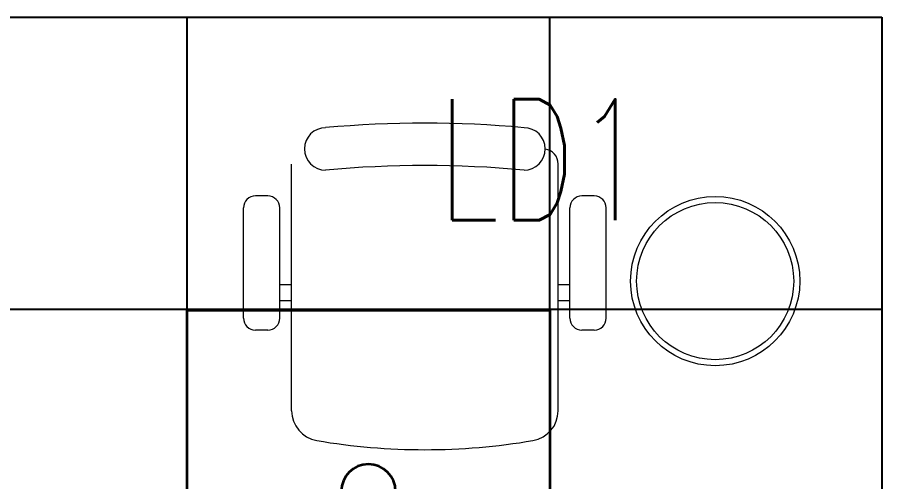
# Model space of a CAD drawing. Header units: inches. Extents: x -12418 to 57169, y -29325 to 19878.
# Drawn here: x 34519 to 35950, y -11086 to -10317 of the extents above; entities that cross this region are included whole.
import ezdxf
from ezdxf.enums import TextEntityAlignment as Align

# ---------------------------------------------------------------- set-up
doc = ezdxf.new("R2010")
doc.units = ezdxf.units.IN
doc.header["$LTSCALE"] = 25
doc.header["$MEASUREMENT"] = 0
doc.linetypes.add('DASHDOT', pattern=[25.4, 12.7, -6.35, 0, -6.35])
doc.layers.get('0').update_dxf_attribs({"color": 8})
doc.layers.add('00-Ground Floor$0$False Ceiling', color=251, linetype='Continuous')
for name, color, linetype, lineweight in [('00-Ground Floor$0$LOADING', 253, 'Continuous', 5), ('00-Ground Floor$0$NEW Wall', 166, 'Continuous', 5), ('00-Ground Floor$0$Walls', 251, 'Continuous', 5), ('E-LITE-CIRC-NUMB', 6, 'Continuous', 25), ('E-LITE-CLNG', 150, 'Continuous', 35), ('E-LITE-CLNG-CNDT', 6, 'DASHDOT', 35), ('E-LITE-CTRL', 6, 'Continuous', 25), ('E-LITE-IDEN', 6, 'Continuous', 25)]:
    doc.layers.add(name, color=color, linetype=linetype, lineweight=lineweight)
doc.styles.add('DC_Simplex', font='SIMPLEX.shx', dxfattribs={"width": 0.7})

# ---------------------------------------------------------------- blocks, each defined once
blk = doc.blocks.new('00-Ground Floor$0$WM00001-P')
at = {"layer": '00-Ground Floor$0$LOADING'}
for radius in [0.14, 0.13]:
    blk.add_circle((0, 0), radius, dxfattribs=at)
blk = doc.blocks.new('*X462')
at = {"color": 0}
for p, q in [((5, 3), (5, 3)), ((5, 3), (5, 3)), ((5, 3), (5, 3)), ((5, 3), (5, 3)), ((5, 3), (5, 3)), ((5, 3), (5, 3)), ((5, 3), (5, 3)), ((5, 3), (5, 3)), ((5, 3), (5, 3)), ((5, 3), (5, 3)), ((5, 3), (5, 3)), ((5, 3), (5, 3)), ((5, 3), (5, 3)), ((5, 3), (5, 3)), ((5, 3), (5, 3)), ((5, 3), (5, 3)), ((5, 3), (5, 3)), ((5, 3), (5, 3)), ((5, 3), (5, 3)), ((5, 3), (5, 3)), ((5, 3), (5, 3)), ((5, 3), (5, 3)), ((5, 3), (5, 3)), ((5, 3), (5, 3)), ((5, 3), (5, 3)), ((5, 3), (5, 3)), ((5, 3), (5, 3)), ((5, 3), (5, 3)), ((5, 3), (5, 3)), ((5, 3), (5, 3)), ((5, 3), (5, 3)), ((5, 3), (5, 3)), ((5, 3), (5, 3)), ((5, 3), (5, 3)), ((5, 3), (5, 3)), ((5, 3), (5, 3)), ((5, 3), (5, 3)), ((5, 3), (5, 3)), ((5, 3), (5, 3)), ((5, 3), (5, 3)), ((5, 3), (5, 3)), ((5, 3), (5, 3)), ((5, 3), (5, 3)), ((5, 3), (5, 3)), ((5, 3), (5, 3)), ((5, 3), (5, 3)), ((5, 3), (5, 3)), ((5, 3), (5, 3)), ((5, 3), (5, 3)), ((5, 3), (5, 3)), ((5, 3), (5, 3)), ((5, 3), (5, 3)), ((5, 3), (5, 3)), ((5, 3), (5, 3)), ((5, 3), (5, 3)), ((5, 3), (5, 3)), ((5, 3), (5, 3)), ((5, 3), (5, 3)), ((5, 3), (5, 3)), ((5, 3), (5, 3)), ((5, 3), (5, 3)), ((5, 3), (5, 3)), ((5, 3), (5, 3)), ((5, 3), (5, 3)), ((5, 3), (5, 3)), ((5, 3), (5, 3)), ((6, 3), (5, 3)), ((5, 3), (5, 3)), ((6, 3), (5, 3)), ((5, 3), (5, 3)), ((6, 3), (5, 3)), ((5, 3), (5, 3)), ((6, 3), (5, 3)), ((5, 3), (5, 3)), ((5, 3), (5, 3)), ((5, 3), (5, 3)), ((5, 3), (5, 3)), ((5, 3), (5, 3)), ((5, 3), (5, 3)), ((5, 3), (5, 3)), ((5, 3), (5, 3)), ((5, 3), (5, 3)), ((5, 3), (5, 3)), ((5, 3), (5, 3)), ((5, 3), (5, 3)), ((5, 3), (5, 3)), ((5, 3), (5, 3)), ((5, 3), (5, 3)), ((5, 3), (5, 3)), ((5, 3), (5, 3)), ((5, 3), (5, 3)), ((5, 3), (5, 3)), ((5, 3), (5, 3)), ((5, 3), (5, 3)), ((5, 3), (5, 3)), ((5, 3), (5, 3)), ((6, 3), (6, 3)), ((6, 3), (6, 3)), ((6, 3), (6, 3)), ((6, 3), (6, 3)), ((6, 3), (6, 3)), ((6, 3), (6, 3)), ((6, 3), (6, 3)), ((6, 3), (6, 3)), ((6, 3), (6, 3)), ((6, 3), (6, 3)), ((6, 3), (6, 3)), ((6, 3), (6, 3)), ((6, 3), (6, 3)), ((6, 3), (6, 3)), ((6, 3), (6, 3)), ((6, 3), (6, 3)), ((6, 3), (6, 3)), ((6, 3), (6, 3)), ((6, 3), (6, 3)), ((6, 3), (6, 3)), ((6, 3), (6, 3)), ((6, 3), (6, 3)), ((6, 3), (6, 3)), ((6, 3), (6, 3)), ((6, 3), (6, 3)), ((6, 3), (6, 3)), ((6, 3), (6, 3)), ((6, 3), (6, 3)), ((6, 3), (6, 3)), ((6, 3), (6, 3)), ((6, 3), (6, 3)), ((6, 3), (6, 3)), ((6, 3), (6, 3)), ((6, 3), (6, 3)), ((6, 3), (6, 3)), ((6, 3), (6, 3)), ((6, 3), (6, 3)), ((6, 3), (6, 3)), ((6, 3), (6, 3)), ((6, 3), (6, 3)), ((6, 3), (6, 3)), ((6, 3), (6, 3)), ((6, 3), (6, 3)), ((6, 3), (6, 3)), ((6, 3), (6, 3)), ((6, 3), (6, 3)), ((6, 3), (6, 3)), ((6, 3), (6, 3)), ((6, 3), (6, 3)), ((6, 3), (6, 3)), ((6, 3), (6, 3)), ((6, 3), (6, 3)), ((6, 3), (6, 3)), ((6, 3), (6, 3)), ((6, 3), (6, 3)), ((6, 3), (6, 3)), ((6, 3), (6, 3)), ((6, 3), (6, 3)), ((6, 3), (6, 3)), ((6, 3), (6, 3)), ((6, 3), (6, 3)), ((6, 3), (6, 3)), ((6, 3), (6, 3)), ((6, 3), (6, 3)), ((6, 3), (6, 3)), ((6, 3), (6, 3)), ((6, 3), (6, 3)), ((6, 3), (6, 3)), ((6, 3), (6, 3)), ((6, 3), (6, 3)), ((6, 3), (6, 3)), ((6, 3), (6, 3)), ((6, 3), (6, 3)), ((6, 3), (6, 3)), ((6, 3), (6, 3)), ((6, 3), (6, 3)), ((6, 3), (6, 3)), ((6, 3), (6, 3)), ((6, 3), (6, 3)), ((6, 3), (6, 3)), ((6, 3), (6, 3)), ((6, 3), (6, 3)), ((6, 3), (6, 3)), ((6, 3), (6, 3)), ((6, 3), (6, 3)), ((6, 3), (6, 3)), ((6, 3), (6, 3)), ((6, 3), (6, 3)), ((6, 3), (6, 3)), ((6, 3), (6, 3)), ((6, 3), (6, 3)), ((6, 3), (6, 3)), ((6, 3), (6, 3)), ((6, 3), (6, 3)), ((6, 3), (6, 3)), ((6, 3), (6, 3)), ((6, 3), (6, 3)), ((6, 3), (6, 3)), ((6, 3), (6, 3)), ((6, 3), (6, 3)), ((6, 3), (6, 3)), ((6, 3), (6, 3)), ((6, 3), (6, 3)), ((6, 3), (6, 3)), ((6, 3), (6, 3)), ((6, 3), (6, 3)), ((6, 3), (6, 3)), ((6, 3), (6, 3)), ((6, 3), (6, 3)), ((6, 3), (6, 3)), ((6, 3), (6, 3)), ((6, 3), (6, 3)), ((6, 3), (6, 3)), ((6, 3), (6, 3)), ((6, 3), (6, 3)), ((6, 3), (6, 3)), ((6, 3), (6, 3)), ((6, 3), (6, 3)), ((6, 3), (6, 3)), ((6, 3), (6, 3)), ((6, 3), (6, 3)), ((6, 3), (6, 3)), ((6, 3), (6, 3)), ((6, 3), (6, 3)), ((6, 3), (6, 3)), ((6, 3), (6, 3)), ((6, 3), (6, 3)), ((6, 3), (6, 3)), ((6, 3), (6, 3)), ((6, 3), (6, 3)), ((6, 3), (6, 3)), ((6, 3), (6, 3)), ((6, 3), (6, 3)), ((6, 3), (6, 3)), ((6, 3), (6, 3)), ((6, 3), (6, 3)), ((6, 3), (6, 3)), ((6, 3), (6, 3)), ((6, 3), (6, 3)), ((6, 3), (6, 3)), ((6, 3), (6, 3)), ((6, 3), (6, 3)), ((6, 3), (6, 3)), ((6, 3), (6, 3)), ((6, 3), (6, 3)), ((6, 3), (6, 3)), ((6, 3), (6, 3)), ((6, 3), (6, 3)), ((6, 3), (6, 3)), ((6, 3), (6, 3)), ((6, 3), (6, 3)), ((6, 3), (6, 3)), ((6, 3), (6, 3)), ((6, 3), (6, 3)), ((6, 3), (6, 3)), ((6, 3), (6, 3)), ((6, 3), (6, 3)), ((6, 3), (6, 3)), ((6, 3), (6, 3)), ((6, 3), (6, 3)), ((6, 3), (6, 3)), ((6, 3), (6, 3)), ((6, 3), (6, 3)), ((6, 3), (6, 3)), ((6, 3), (6, 3)), ((6, 3), (6, 3)), ((6, 3), (6, 3)), ((6, 3), (6, 3)), ((6, 3), (6, 3)), ((6, 3), (6, 3)), ((6, 3), (6, 3)), ((6, 3), (6, 3)), ((6, 3), (6, 3)), ((6, 3), (6, 3)), ((6, 3), (6, 3)), ((6, 3), (6, 3)), ((6, 3), (6, 3)), ((6, 3), (6, 3)), ((6, 3), (6, 3)), ((6, 3), (6, 3)), ((6, 3), (6, 3)), ((6, 3), (6, 3)), ((6, 3), (6, 3)), ((6, 3), (6, 3)), ((6, 3), (6, 3)), ((6, 3), (6, 3)), ((6, 3), (6, 3)), ((6, 3), (6, 3)), ((6, 3), (6, 3)), ((6, 3), (6, 3)), ((6, 3), (6, 3)), ((6, 3), (6, 3)), ((6, 3), (6, 3)), ((6, 3), (6, 3)), ((6, 3), (6, 3)), ((6, 3), (6, 3)), ((6, 3), (6, 3)), ((6, 3), (6, 3)), ((6, 3), (6, 3)), ((6, 3), (6, 3)), ((6, 3), (6, 3)), ((6, 3), (6, 3)), ((6, 3), (6, 3)), ((6, 3), (6, 3)), ((6, 3), (5, 3)), ((6, 3), (5, 3)), ((6, 3), (5, 3)), ((6, 3), (5, 3)), ((6, 3), (5, 3)), ((6, 3), (6, 3)), ((6, 3), (6, 3)), ((6, 3), (6, 3)), ((6, 3), (6, 3)), ((6, 3), (6, 3)), ((6, 3), (6, 3)), ((6, 3), (6, 3)), ((6, 3), (6, 3)), ((6, 3), (6, 3)), ((6, 3), (6, 3)), ((6, 3), (6, 3)), ((6, 3), (6, 3)), ((6, 3), (6, 3)), ((6, 3), (6, 3)), ((6, 3), (6, 3)), ((6, 3), (6, 3)), ((6, 3), (6, 3)), ((6, 3), (6, 3)), ((6, 3), (6, 3)), ((6, 3), (6, 3)), ((6, 3), (6, 3)), ((6, 3), (6, 3)), ((6, 3), (6, 3)), ((6, 3), (6, 3)), ((6, 3), (6, 3)), ((6, 3), (6, 3)), ((6, 3), (6, 3)), ((6, 3), (6, 3)), ((6, 3), (6, 3)), ((6, 3), (6, 3)), ((6, 3), (6, 3)), ((6, 3), (6, 3)), ((6, 3), (6, 3)), ((6, 3), (6, 3)), ((6, 3), (6, 3)), ((6, 3), (6, 3)), ((6, 3), (6, 3)), ((6, 3), (6, 3)), ((6, 3), (6, 3)), ((6, 3), (6, 3)), ((6, 3), (6, 3)), ((6, 3), (6, 3)), ((6, 3), (6, 3)), ((6, 3), (6, 3)), ((6, 3), (6, 3)), ((6, 3), (6, 3)), ((6, 3), (6, 3)), ((6, 3), (6, 3)), ((6, 3), (6, 3)), ((6, 3), (6, 3)), ((6, 3), (6, 3)), ((6, 3), (6, 3)), ((6, 3), (6, 3)), ((6, 3), (6, 3)), ((6, 3), (6, 3)), ((6, 3), (6, 3)), ((6, 3), (6, 3)), ((6, 3), (6, 3)), ((6, 3), (6, 3)), ((6, 3), (6, 3)), ((6, 3), (6, 3)), ((6, 3), (6, 3)), ((6, 3), (6, 3)), ((6, 3), (6, 3)), ((6, 3), (6, 3)), ((6, 3), (6, 3)), ((6, 3), (6, 3)), ((6, 3), (6, 3)), ((6, 3), (6, 3)), ((6, 3), (6, 3)), ((6, 3), (6, 3)), ((6, 3), (6, 3)), ((6, 3), (6, 3)), ((6, 3), (6, 3)), ((6, 3), (6, 3)), ((6, 3), (6, 3)), ((6, 3), (6, 3)), ((6, 3), (6, 3)), ((6, 3), (6, 3)), ((6, 3), (6, 3)), ((6, 3), (6, 3)), ((6, 3), (6, 3)), ((6, 3), (6, 3)), ((6, 3), (6, 3)), ((6, 3), (6, 3)), ((6, 3), (6, 3)), ((6, 3), (6, 3)), ((6, 3), (6, 3)), ((6, 3), (6, 3)), ((6, 3), (6, 3)), ((6, 3), (6, 3)), ((6, 3), (6, 3)), ((6, 3), (6, 3)), ((6, 3), (6, 3)), ((6, 3), (6, 3)), ((6, 3), (6, 3)), ((6, 3), (6, 3)), ((6, 3), (6, 3)), ((6, 3), (6, 3)), ((6, 3), (6, 3)), ((6, 3), (6, 3)), ((6, 3), (6, 3)), ((6, 3), (6, 3)), ((6, 3), (6, 3)), ((6, 3), (6, 3)), ((6, 3), (6, 3)), ((6, 3), (6, 3)), ((6, 3), (6, 3)), ((6, 3), (6, 3)), ((6, 3), (6, 3)), ((6, 3), (6, 3)), ((6, 3), (6, 3)), ((6, 3), (6, 3)), ((6, 3), (6, 3)), ((6, 3), (6, 3)), ((6, 3), (6, 3)), ((6, 3), (6, 3)), ((6, 3), (6, 3)), ((6, 3), (6, 3)), ((6, 3), (6, 3)), ((6, 3), (6, 3)), ((6, 3), (6, 3)), ((6, 3), (6, 3)), ((6, 3), (6, 3)), ((6, 3), (6, 3)), ((6, 3), (6, 3)), ((6, 3), (6, 3)), ((6, 3), (6, 3)), ((6, 3), (6, 3)), ((6, 3), (6, 3)), ((6, 3), (6, 3)), ((6, 3), (6, 3)), ((6, 3), (6, 3)), ((6, 3), (6, 3)), ((6, 3), (6, 3)), ((6, 3), (6, 3)), ((6, 3), (6, 3)), ((6, 3), (6, 3)), ((6, 3), (6, 3)), ((6, 3), (6, 3)), ((6, 3), (6, 3)), ((6, 3), (6, 3)), ((6, 3), (6, 3)), ((6, 3), (6, 3)), ((6, 3), (6, 3)), ((6, 3), (6, 3)), ((6, 3), (6, 3)), ((6, 3), (6, 3)), ((6, 3), (6, 3)), ((6, 3), (6, 3)), ((6, 3), (6, 3)), ((6, 3), (6, 3)), ((6, 3), (6, 3)), ((6, 3), (6, 3)), ((6, 3), (6, 3)), ((6, 3), (6, 3)), ((6, 3), (6, 3)), ((6, 3), (6, 3)), ((6, 3), (6, 3)), ((6, 3), (6, 3)), ((6, 3), (6, 3)), ((6, 3), (6, 3)), ((6, 3), (6, 3)), ((6, 3), (6, 3)), ((6, 3), (6, 3)), ((6, 3), (6, 3)), ((6, 3), (6, 3)), ((6, 3), (6, 3)), ((6, 3), (6, 3)), ((6, 3), (6, 3)), ((6, 3), (6, 3)), ((6, 3), (6, 3)), ((6, 3), (6, 3)), ((6, 3), (6, 3)), ((6, 3), (6, 3)), ((6, 3), (6, 3)), ((6, 3), (6, 3)), ((6, 3), (6, 3)), ((6, 3), (6, 3)), ((6, 3), (6, 3)), ((6, 3), (6, 3)), ((6, 3), (6, 3)), ((6, 3), (6, 3)), ((6, 3), (6, 3)), ((6, 3), (6, 3)), ((6, 3), (6, 3)), ((6, 3), (6, 3)), ((6, 3), (6, 3)), ((6, 3), (6, 3)), ((6, 3), (6, 3)), ((6, 3), (6, 3)), ((6, 3), (6, 3)), ((6, 3), (6, 3)), ((6, 3), (6, 3)), ((6, 3), (6, 3)), ((6, 3), (6, 3)), ((6, 3), (6, 3)), ((6, 3), (6, 3)), ((6, 3), (6, 3)), ((6, 3), (6, 3)), ((6, 3), (6, 3)), ((6, 3), (6, 3)), ((6, 3), (6, 3)), ((6, 3), (6, 3)), ((6, 3), (6, 3)), ((6, 3), (6, 3)), ((6, 3), (6, 3)), ((6, 3), (6, 3)), ((6, 3), (6, 3)), ((6, 3), (6, 3)), ((6, 3), (6, 3)), ((6, 3), (6, 3)), ((6, 3), (6, 3)), ((6, 3), (6, 3)), ((6, 3), (6, 3)), ((6, 3), (6, 3)), ((6, 3), (6, 3)), ((6, 3), (6, 3)), ((6, 3), (6, 3)), ((6, 3), (6, 3)), ((6, 3), (6, 3)), ((6, 3), (6, 3)), ((6, 3), (6, 3)), ((6, 3), (6, 3)), ((6, 3), (6, 3)), ((6, 3), (6, 3)), ((6, 3), (6, 3)), ((6, 3), (6, 3)), ((6, 3), (6, 3)), ((6, 3), (6, 3)), ((6, 3), (6, 3)), ((6, 3), (6, 3)), ((6, 3), (6, 3)), ((6, 3), (6, 3)), ((6, 3), (6, 3)), ((6, 3), (6, 3)), ((6, 3), (6, 3)), ((6, 3), (6, 3)), ((6, 3), (6, 3)), ((6, 3), (6, 3)), ((6, 3), (6, 3)), ((6, 3), (6, 3)), ((6, 3), (6, 3)), ((6, 3), (6, 3)), ((6, 3), (6, 3)), ((6, 3), (6, 3)), ((6, 3), (6, 3)), ((6, 3), (6, 3)), ((6, 3), (6, 3)), ((6, 3), (6, 3)), ((6, 3), (6, 3)), ((6, 3), (6, 3)), ((6, 3), (6, 3)), ((6, 3), (6, 3)), ((6, 3), (6, 3)), ((6, 3), (6, 3)), ((6, 3), (6, 3)), ((6, 3), (6, 3)), ((6, 3), (6, 3)), ((6, 3), (6, 3)), ((6, 3), (6, 3)), ((6, 3), (6, 3)), ((6, 3), (6, 3)), ((6, 3), (6, 3)), ((6, 3), (6, 3)), ((6, 3), (6, 3)), ((6, 3), (6, 3)), ((6, 3), (6, 3)), ((6, 3), (6, 3)), ((6, 3), (6, 3)), ((6, 3), (6, 3)), ((6, 3), (6, 3)), ((6, 3), (6, 3)), ((6, 3), (6, 3)), ((6, 3), (6, 3)), ((6, 3), (6, 3)), ((6, 3), (6, 3)), ((6, 3), (6, 3)), ((6, 3), (6, 3)), ((6, 3), (6, 3)), ((6, 3), (6, 3)), ((6, 3), (6, 3)), ((6, 3), (6, 3)), ((6, 3), (6, 3)), ((6, 3), (6, 3)), ((6, 3), (6, 3)), ((6, 3), (6, 3)), ((6, 3), (6, 3)), ((6, 3), (6, 3)), ((6, 3), (6, 3)), ((6, 3), (6, 3)), ((6, 3), (6, 3)), ((6, 3), (6, 3)), ((6, 3), (6, 3)), ((6, 3), (6, 3)), ((6, 3), (6, 3)), ((6, 3), (6, 3)), ((6, 3), (6, 3)), ((6, 3), (6, 3)), ((6, 3), (6, 3)), ((6, 3), (6, 3)), ((6, 3), (6, 3)), ((6, 3), (6, 3)), ((6, 3), (6, 3)), ((6, 3), (6, 3)), ((6, 3), (6, 3)), ((6, 3), (6, 3)), ((6, 3), (6, 3)), ((6, 3), (6, 3)), ((6, 3), (6, 3)), ((6, 3), (6, 3)), ((6, 3), (6, 3)), ((6, 3), (6, 3)), ((6, 3), (6, 3)), ((6, 3), (6, 3)), ((6, 3), (6, 3)), ((6, 3), (6, 3))]:
    blk.add_line(p, q, dxfattribs=at)
blk = doc.blocks.new('*X463')
at = {"color": 0}
for p, q in [((13, 1), (13, 1)), ((13, 1), (13, 1)), ((13, 1), (13, 1)), ((13, 1), (13, 1)), ((13, 1), (13, 1)), ((13, 1), (13, 1)), ((13, 1), (13, 1)), ((13, 1), (13, 1)), ((13, 1), (13, 1)), ((13, 1), (13, 1)), ((13, 1), (13, 1)), ((13, 1), (13, 1)), ((13, 1), (13, 1)), ((13, 1), (13, 1)), ((13, 1), (13, 1)), ((13, 1), (14, 1)), ((13, 1), (14, 1)), ((13, 1), (14, 1)), ((13, 1), (13, 1)), ((13, 1), (13, 1)), ((13, 1), (13, 1)), ((13, 1), (13, 1)), ((13, 1), (13, 1)), ((13, 1), (13, 1)), ((13, 1), (13, 1)), ((13, 1), (13, 1)), ((13, 1), (13, 1)), ((13, 1), (13, 1)), ((13, 1), (13, 1)), ((13, 1), (13, 1)), ((13, 1), (13, 1)), ((13, 1), (13, 1)), ((13, 1), (13, 1)), ((13, 1), (13, 1)), ((13, 1), (13, 1)), ((13, 1), (13, 1)), ((13, 1), (13, 1)), ((13, 1), (13, 1)), ((13, 1), (13, 1)), ((13, 1), (13, 1)), ((13, 1), (13, 1)), ((13, 1), (13, 1)), ((13, 1), (13, 1)), ((13, 1), (13, 1)), ((13, 1), (13, 1)), ((13, 1), (13, 1)), ((13, 1), (13, 1)), ((13, 1), (13, 1)), ((13, 1), (13, 1)), ((13, 1), (13, 1)), ((13, 1), (13, 1)), ((13, 1), (13, 1)), ((13, 1), (13, 1)), ((13, 1), (13, 1)), ((13, 1), (13, 1)), ((13, 1), (13, 1)), ((13, 1), (13, 1)), ((13, 1), (13, 1)), ((13, 1), (13, 1)), ((13, 1), (13, 1)), ((13, 1), (13, 1)), ((13, 1), (13, 1)), ((13, 1), (13, 1)), ((13, 1), (13, 1)), ((13, 1), (13, 1)), ((13, 1), (13, 1)), ((13, 1), (13, 1)), ((13, 1), (13, 1)), ((13, 1), (13, 1)), ((13, 1), (13, 1)), ((13, 1), (13, 1)), ((13, 1), (13, 1)), ((13, 1), (13, 1)), ((13, 1), (13, 1)), ((13, 1), (13, 1)), ((13, 1), (13, 1)), ((13, 1), (13, 1)), ((13, 1), (13, 1)), ((13, 1), (13, 1)), ((13, 1), (13, 1)), ((13, 1), (13, 1)), ((13, 1), (13, 1)), ((13, 1), (13, 1)), ((13, 1), (13, 1)), ((13, 1), (13, 1)), ((13, 1), (13, 1)), ((13, 1), (13, 1)), ((13, 1), (13, 1)), ((13, 1), (13, 1)), ((13, 1), (13, 1)), ((13, 1), (13, 1)), ((13, 1), (13, 1)), ((13, 1), (13, 1)), ((13, 1), (13, 1)), ((13, 1), (13, 1)), ((13, 1), (13, 1)), ((13, 1), (13, 1)), ((13, 1), (13, 1)), ((13, 1), (13, 1)), ((13, 1), (13, 1)), ((13, 1), (13, 1)), ((13, 1), (13, 1)), ((13, 1), (13, 1)), ((13, 1), (13, 1)), ((13, 1), (13, 1)), ((13, 1), (13, 1)), ((13, 1), (13, 1)), ((13, 1), (13, 1)), ((13, 1), (13, 1)), ((13, 1), (13, 1)), ((13, 1), (13, 1)), ((13, 1), (13, 1)), ((13, 1), (13, 1)), ((13, 1), (13, 1)), ((13, 1), (13, 1)), ((13, 1), (13, 1)), ((13, 1), (13, 1)), ((13, 1), (13, 1)), ((13, 1), (13, 1)), ((13, 1), (13, 1)), ((13, 1), (13, 1)), ((13, 1), (13, 1)), ((13, 1), (13, 1)), ((13, 1), (14, 1)), ((13, 0), (13, 0)), ((13, 0), (13, 0)), ((13, 0), (13, 0)), ((13, 0), (13, 0)), ((13, 0), (13, 0)), ((13, 0), (13, 0)), ((13, 0), (13, 0)), ((13, 0), (13, 0)), ((13, 0), (13, 0)), ((13, 0), (13, 0)), ((13, 0), (13, 0)), ((13, 0), (13, 0)), ((13, 0), (13, 0)), ((13, 0), (13, 0)), ((13, 0), (13, 0)), ((13, 0), (13, 0)), ((13, 0), (13, 0)), ((13, 0), (13, 0)), ((13, 0), (13, 0)), ((13, 0), (13, 0)), ((13, 0), (13, 0)), ((13, 0), (13, 0)), ((13, 0), (13, 0)), ((13, 0), (13, 0)), ((13, 0), (13, 0)), ((13, 0), (13, 0)), ((13, 0), (13, 0)), ((13, 0), (13, 0)), ((13, 0), (13, 0)), ((13, 0), (13, 0)), ((13, 0), (13, 0)), ((13, 0), (13, 0)), ((13, 0), (13, 0)), ((13, 0), (13, 0)), ((13, 0), (13, 0)), ((13, 0), (13, 0)), ((13, 0), (13, 0)), ((13, 0), (13, 0)), ((13, 0), (13, 0)), ((13, 0), (13, 0)), ((13, 0), (13, 0)), ((13, 0), (13, 0)), ((13, 0), (13, 0)), ((13, 0), (13, 0)), ((13, 0), (13, 0)), ((13, 0), (13, 0)), ((13, 0), (13, 0)), ((13, 0), (13, 0)), ((13, 0), (14, 0)), ((13, 0), (14, 0)), ((13, 0), (13, 0)), ((13, 0), (14, 0)), ((14, 1), (14, 1)), ((14, 1), (14, 1)), ((14, 1), (14, 1)), ((14, 1), (14, 1)), ((14, 1), (14, 1)), ((14, 1), (14, 1)), ((14, 1), (14, 1)), ((14, 1), (14, 1)), ((14, 1), (14, 1)), ((14, 1), (14, 1)), ((14, 1), (14, 1)), ((14, 1), (14, 1)), ((14, 1), (14, 1)), ((14, 1), (14, 1)), ((14, 1), (14, 1)), ((14, 1), (14, 1)), ((14, 1), (14, 1)), ((14, 1), (14, 1)), ((14, 1), (14, 1)), ((14, 1), (14, 1)), ((14, 1), (14, 1)), ((14, 1), (14, 1)), ((14, 1), (14, 1)), ((14, 1), (14, 1)), ((14, 1), (14, 1)), ((14, 1), (14, 1)), ((14, 1), (14, 1)), ((14, 1), (14, 1)), ((14, 1), (14, 1)), ((14, 1), (14, 1)), ((14, 1), (14, 1)), ((14, 1), (14, 1)), ((14, 1), (14, 1)), ((14, 1), (14, 1)), ((14, 1), (14, 1)), ((14, 1), (14, 1)), ((14, 1), (14, 1)), ((14, 1), (14, 1)), ((14, 1), (14, 1)), ((14, 1), (14, 1)), ((14, 1), (14, 1)), ((14, 1), (14, 1)), ((14, 1), (14, 1)), ((14, 1), (14, 1)), ((14, 1), (14, 1)), ((14, 1), (14, 1)), ((14, 1), (14, 1)), ((14, 1), (14, 1)), ((14, 1), (14, 1)), ((14, 1), (14, 1)), ((14, 1), (14, 1)), ((14, 1), (14, 1)), ((14, 1), (14, 1)), ((14, 1), (14, 1)), ((14, 1), (14, 1)), ((14, 1), (14, 1)), ((14, 1), (14, 1)), ((14, 1), (14, 1)), ((14, 1), (14, 1)), ((14, 1), (14, 1)), ((14, 1), (14, 1)), ((14, 1), (14, 1)), ((14, 1), (14, 1)), ((14, 1), (14, 1)), ((14, 1), (14, 1)), ((14, 1), (14, 1)), ((14, 1), (14, 1)), ((14, 1), (14, 1)), ((14, 1), (14, 1)), ((14, 1), (14, 1)), ((14, 1), (14, 1)), ((14, 1), (14, 1)), ((14, 1), (14, 1)), ((14, 1), (14, 1)), ((14, 1), (14, 1)), ((14, 1), (14, 1)), ((14, 1), (14, 1)), ((14, 1), (14, 1)), ((14, 1), (14, 1)), ((14, 1), (14, 1)), ((14, 1), (14, 1)), ((14, 1), (14, 1)), ((14, 1), (14, 1)), ((14, 1), (14, 1)), ((14, 1), (14, 1)), ((14, 1), (14, 1)), ((14, 1), (14, 1)), ((14, 1), (14, 1)), ((14, 1), (14, 1)), ((14, 1), (14, 1)), ((14, 1), (14, 1)), ((14, 1), (14, 1)), ((14, 1), (14, 1)), ((14, 1), (14, 1)), ((14, 0), (14, 0)), ((14, 0), (14, 0)), ((14, 0), (14, 0)), ((14, 0), (14, 0)), ((14, 0), (14, 0)), ((14, 0), (14, 0)), ((14, 0), (14, 0)), ((14, 0), (14, 0)), ((14, 0), (14, 0)), ((14, 0), (14, 0)), ((14, 0), (14, 0)), ((14, 0), (14, 0)), ((14, 0), (14, 0)), ((14, 0), (14, 0)), ((14, 0), (14, 0)), ((14, 0), (14, 0)), ((14, 0), (14, 0)), ((14, 0), (14, 0)), ((14, 0), (14, 0)), ((14, 0), (14, 0)), ((14, 0), (14, 0)), ((14, 0), (14, 0)), ((14, 0), (14, 0)), ((14, 0), (14, 0)), ((14, 0), (14, 0)), ((14, 0), (14, 0)), ((14, 0), (14, 0)), ((14, 0), (14, 0)), ((14, 0), (14, 0)), ((14, 0), (14, 0)), ((14, 0), (14, 0)), ((14, 0), (14, 0)), ((14, 0), (14, 0)), ((14, 0), (14, 0)), ((14, 0), (14, 0)), ((14, 0), (14, 0)), ((14, 0), (14, 0)), ((14, 0), (14, 0)), ((14, 0), (14, 0)), ((14, 0), (14, 0)), ((14, 0), (14, 0)), ((14, 0), (14, 0)), ((14, 0), (14, 0)), ((14, 0), (14, 0)), ((14, 0), (14, 0)), ((14, 0), (14, 0)), ((14, 0), (14, 0)), ((14, 0), (14, 0)), ((13, 0), (13, 0)), ((13, 0), (14, 0)), ((13, 0), (13, 0)), ((13, 0), (14, 0)), ((13, 0), (13, 0)), ((13, 0), (14, 0)), ((13, 0), (13, 0)), ((13, 0), (13, 0)), ((13, 0), (13, 0)), ((13, 0), (13, 0)), ((13, 0), (14, 0)), ((13, 0), (13, 0)), ((13, 0), (14, 0)), ((13, 0), (13, 0)), ((13, 0), (14, 0)), ((13, 0), (13, 0)), ((13, 0), (14, 0)), ((13, 0), (13, 0)), ((13, 0), (14, 0)), ((13, 0), (13, 0)), ((13, 0), (14, 0)), ((13, 0), (13, 0)), ((13, 0), (14, 0)), ((13, 0), (13, 0)), ((13, 0), (13, 0)), ((13, 0), (13, 0)), ((13, 0), (14, 0)), ((13, 0), (13, 0)), ((13, 0), (14, 0)), ((13, 0), (13, 0)), ((13, 0), (14, 0)), ((13, 0), (13, 0)), ((13, 0), (14, 0)), ((13, 0), (13, 0)), ((13, 0), (13, 0)), ((13, 0), (13, 0)), ((13, 0), (13, 0)), ((13, 0), (13, 0)), ((13, 0), (13, 0)), ((13, 0), (13, 0)), ((13, 0), (13, 0)), ((13, 0), (13, 0)), ((13, 0), (13, 0)), ((13, 0), (13, 0)), ((13, 0), (13, 0)), ((13, 0), (13, 0)), ((13, 0), (13, 0)), ((13, 0), (13, 0)), ((13, 0), (13, 0)), ((13, 0), (13, 0)), ((13, 0), (13, 0)), ((13, 0), (13, 0)), ((13, 0), (13, 0)), ((13, 0), (13, 0)), ((13, 0), (13, 0)), ((13, 0), (13, 0)), ((13, 0), (13, 0)), ((13, 0), (13, 0)), ((13, 0), (13, 0)), ((13, 0), (13, 0)), ((13, 0), (13, 0)), ((13, 0), (13, 0)), ((13, 0), (13, 0)), ((13, 0), (13, 0)), ((13, -1), (13, -1)), ((13, -1), (13, -1)), ((13, -1), (13, -1)), ((13, -1), (13, -1)), ((13, -1), (13, -1)), ((13, -1), (14, -1)), ((13, -1), (13, -1)), ((14, 0), (14, 0)), ((14, 0), (14, 0)), ((14, 0), (14, 0)), ((14, 0), (14, 0)), ((14, 0), (14, 0)), ((14, 0), (14, 0)), ((14, 0), (14, 0)), ((14, 0), (14, 0)), ((14, 0), (14, 0)), ((14, 0), (14, 0)), ((14, 0), (14, 0)), ((14, 0), (14, 0)), ((14, 0), (14, 0)), ((14, 0), (14, 0)), ((14, 0), (14, 0)), ((13, 0), (14, 0)), ((14, 0), (14, 0)), ((14, 0), (14, 0)), ((14, 0), (14, 0)), ((14, 0), (14, 0)), ((14, 0), (14, 0)), ((14, 0), (14, 0)), ((14, 0), (14, 0)), ((14, 0), (14, 0)), ((14, 0), (14, 0)), ((14, 0), (14, 0)), ((14, 0), (14, 0)), ((14, 0), (14, 0)), ((14, 0), (14, 0)), ((14, 0), (14, 0)), ((14, 0), (14, 0)), ((14, 0), (14, 0)), ((14, 0), (14, 0)), ((14, 0), (14, 0)), ((14, 0), (14, 0)), ((14, 0), (14, 0)), ((14, 0), (14, 0)), ((14, 0), (14, 0)), ((14, 0), (14, 0)), ((14, 0), (14, 0)), ((14, 0), (14, 0)), ((14, 0), (14, 0)), ((14, 0), (14, 0)), ((14, 0), (14, 0)), ((14, 0), (14, 0)), ((14, 0), (14, 0)), ((14, 0), (14, 0)), ((14, 0), (14, 0)), ((14, 0), (14, 0)), ((14, 0), (14, 0)), ((14, -1), (14, -1)), ((14, -1), (14, -1)), ((14, -1), (14, -1)), ((14, -1), (14, -1)), ((14, -1), (14, -1))]:
    blk.add_line(p, q, dxfattribs=at)
blk = doc.blocks.new('00-Ground Floor$0$GF21018-P')
at = {"color": 0}
for p, q in [((-0.2207, 0.4756), (-0.2207, 0.0675)), ((0.2205, 0.4756), (0.2205, 0.0675)), ((-0.2806, 0.3422), (-0.2598, 0.3422)), ((0.2596, 0.3422), (0.2804, 0.3422)), ((-0.3002, 0.3226), (-0.3002, 0.14)), ((-0.2402, 0.3226), (-0.2402, 0.14)), ((0.24, 0.3226), (0.24, 0.14)), ((0.3, 0.3226), (0.3, 0.14)), ((-0.2402, 0.2937), (-0.2207, 0.2937)), ((0.2205, 0.2937), (0.24, 0.2937)), ((-0.2402, 0.2671), (-0.2207, 0.2671)), ((0.2205, 0.2671), (0.24, 0.2671)), ((-0.2806, 0.1204), (-0.2598, 0.1204)), ((0.2596, 0.1204), (0.2804, 0.1204))]:
    blk.add_line(p, q, dxfattribs=at)
for points in [[(0.24, 0.2937), (0.24, 0.2937), (0.24, 0.2937), (0.24, 0.2937), (0.24, 0.2937), (0.24, 0.2937), (0.24, 0.2937), (0.24, 0.2937), (0.24, 0.2937), (0.24, 0.2937), (0.24, 0.2937), (0.24, 0.2937), (0.24, 0.2937), (0.24, 0.2937), (0.24, 0.2937), (0.24, 0.2937), (0.24, 0.2937), (0.24, 0.2937), (0.24, 0.2937), (0.24, 0.2937), (0.24, 0.2937), (0.24, 0.2937), (0.24, 0.2937), (0.24, 0.2937), (0.24, 0.2937), (0.24, 0.2937), (0.24, 0.2937), (0.24, 0.2937), (0.24, 0.2937), (0.24, 0.2937), (0.24, 0.2937), (0.24, 0.2937), (0.24, 0.2937), (0.24, 0.2937), (0.24, 0.2937), (0.24, 0.2937), (0.24, 0.2937), (0.24, 0.2937), (0.24, 0.2937), (0.24, 0.2937), (0.24, 0.2937), (0.24, 0.2937), (0.24, 0.2937), (0.24, 0.2937), (0.24, 0.2937), (0.24, 0.2937), (0.24, 0.2937), (0.24, 0.2937), (0.24, 0.2937), (0.24, 0.2937), (0.24, 0.2937), (0.24, 0.2937), (0.24, 0.2937), (0.24, 0.2937), (0.24, 0.2937), (0.24, 0.2937), (0.24, 0.2937), (0.24, 0.2937), (0.24, 0.2937), (0.24, 0.2937), (0.24, 0.2937), (0.24, 0.2937), (0.24, 0.2937), (0.24, 0.2937), (0.24, 0.2937), (0.24, 0.2937), (0.24, 0.2937), (0.24, 0.2937), (0.24, 0.2937), (0.24, 0.2937), (0.24, 0.2937), (0.24, 0.2937), (0.24, 0.2937), (0.24, 0.2937), (0.24, 0.2937), (0.24, 0.2937), (0.24, 0.2937), (0.24, 0.2937), (0.24, 0.2937), (0.24, 0.2937), (0.24, 0.2937), (0.24, 0.2937), (0.24, 0.2937), (0.24, 0.2937), (0.24, 0.2937), (0.24, 0.2937), (0.24, 0.2937), (0.24, 0.2937), (0.24, 0.2937), (0.24, 0.2937), (0.24, 0.2937), (0.24, 0.2937), (0.24, 0.2937), (0.24, 0.2937), (0.24, 0.2937), (0.24, 0.2937), (0.24, 0.2937), (0.24, 0.2937), (0.24, 0.2937), (0.24, 0.2937), (0.24, 0.2937), (0.24, 0.2937), (0.24, 0.2937), (0.24, 0.2937), (0.24, 0.2937), (0.24, 0.2937), (0.24, 0.2937), (0.24, 0.2937), (0.24, 0.2937), (0.24, 0.2937), (0.24, 0.2937), (0.24, 0.2937), (0.24, 0.2937), (0.24, 0.2937), (0.24, 0.2937), (0.24, 0.2937), (0.24, 0.2937), (0.24, 0.2937), (0.24, 0.2937), (0.24, 0.2937), (0.24, 0.2937), (0.24, 0.2937), (0.24, 0.2937), (0.24, 0.2937), (0.24, 0.2937), (0.24, 0.2937), (0.24, 0.2937), (0.24, 0.2937), (0.24, 0.2937), (0.24, 0.2937), (0.24, 0.2937), (0.24, 0.2937), (0.24, 0.2937), (0.24, 0.2937), (0.24, 0.2937), (0.24, 0.2937), (0.24, 0.2937), (0.24, 0.2937), (0.24, 0.2937), (0.24, 0.2937), (0.24, 0.2937), (0.24, 0.2937), (0.24, 0.2937), (0.24, 0.2937), (0.24, 0.2937), (0.24, 0.2937), (0.24, 0.2937), (0.24, 0.2937), (0.24, 0.2937), (0.24, 0.2937), (0.24, 0.2937), (0.24, 0.2937), (0.24, 0.2937), (0.24, 0.2937), (0.24, 0.2937), (0.24, 0.2937), (0.24, 0.2937), (0.24, 0.2937), (0.24, 0.2937), (0.24, 0.2937), (0.24, 0.2937), (0.24, 0.2937), (0.24, 0.2937), (0.24, 0.2937), (0.24, 0.2937), (0.24, 0.2937), (0.24, 0.2937), (0.24, 0.2937), (0.24, 0.2937), (0.24, 0.2937), (0.24, 0.2937), (0.24, 0.2937), (0.24, 0.2937), (0.24, 0.2937), (0.24, 0.2937), (0.24, 0.2937), (0.24, 0.2937), (0.24, 0.2937), (0.24, 0.2937), (0.24, 0.2937), (0.24, 0.2937), (0.24, 0.2937), (0.24, 0.2937), (0.24, 0.2937), (0.24, 0.2937), (0.24, 0.2937), (0.24, 0.2937), (0.24, 0.2937), (0.24, 0.2937), (0.24, 0.2937), (0.24, 0.2937), (0.24, 0.2937), (0.24, 0.2937), (0.24, 0.2937), (0.24, 0.2937), (0.24, 0.2937), (0.24, 0.2937), (0.24, 0.2937), (0.24, 0.2937), (0.24, 0.2937), (0.24, 0.2937), (0.24, 0.2937), (0.24, 0.2937), (0.24, 0.2937), (0.24, 0.2937), (0.24, 0.2937), (0.24, 0.2937), (0.24, 0.2937), (0.24, 0.2937), (0.24, 0.2937), (0.24, 0.2937), (0.24, 0.2937), (0.24, 0.2937), (0.24, 0.2937), (0.24, 0.2937), (0.24, 0.2937), (0.24, 0.2937), (0.24, 0.2937), (0.24, 0.2937), (0.24, 0.2937), (0.24, 0.2937), (0.24, 0.2937), (0.24, 0.2937), (0.24, 0.2937), (0.24, 0.2937), (0.24, 0.2937), (0.24, 0.2937), (0.24, 0.2937), (0.24, 0.2937), (0.24, 0.2937), (0.24, 0.2937), (0.24, 0.2937), (0.24, 0.2937), (0.24, 0.2937), (0.24, 0.2937), (0.24, 0.2937), (0.24, 0.2937), (0.24, 0.2937), (0.24, 0.2937), (0.24, 0.2937), (0.24, 0.2937), (0.24, 0.2937), (0.24, 0.2937), (0.24, 0.2937), (0.24, 0.2937), (0.24, 0.2937), (0.24, 0.2937), (0.24, 0.2937), (0.24, 0.2937), (0.24, 0.2937), (0.24, 0.2937), (0.24, 0.2937), (0.24, 0.2937), (0.24, 0.2937), (0.24, 0.2937), (0.24, 0.2937), (0.24, 0.2937), (0.24, 0.2937), (0.24, 0.2937), (0.24, 0.2937), (0.24, 0.2937), (0.24, 0.2937), (0.24, 0.2937), (0.24, 0.2937), (0.24, 0.2937), (0.24, 0.2937), (0.24, 0.2937), (0.24, 0.2937), (0.24, 0.2937), (0.24, 0.2937), (0.24, 0.2937), (0.24, 0.2937), (0.24, 0.2937), (0.24, 0.2937), (0.24, 0.2937), (0.24, 0.2937), (0.24, 0.2937)], [(0.24, 0.2937), (0.24, 0.2937), (0.24, 0.2937), (0.24, 0.2937), (0.24, 0.2937), (0.24, 0.2937), (0.24, 0.2937), (0.24, 0.2937), (0.24, 0.2937), (0.24, 0.2937), (0.24, 0.2937), (0.24, 0.2937), (0.24, 0.2937), (0.24, 0.2937), (0.24, 0.2937), (0.24, 0.2937), (0.24, 0.2937), (0.24, 0.2937), (0.24, 0.2937), (0.24, 0.2937), (0.24, 0.2937), (0.24, 0.2937), (0.24, 0.2937), (0.24, 0.2937), (0.24, 0.2937), (0.24, 0.2937), (0.24, 0.2937), (0.24, 0.2937), (0.24, 0.2937), (0.24, 0.2937), (0.24, 0.2937), (0.24, 0.2937), (0.24, 0.2937), (0.24, 0.2937), (0.24, 0.2937), (0.24, 0.2937), (0.24, 0.2937), (0.24, 0.2937), (0.24, 0.2937), (0.24, 0.2937), (0.24, 0.2937), (0.24, 0.2937), (0.24, 0.2937), (0.24, 0.2937), (0.24, 0.2937), (0.24, 0.2937), (0.24, 0.2937), (0.24, 0.2937), (0.24, 0.2937), (0.24, 0.2937), (0.24, 0.2937), (0.24, 0.2937), (0.24, 0.2937), (0.24, 0.2937), (0.24, 0.2937), (0.24, 0.2937), (0.24, 0.2937), (0.24, 0.2937), (0.24, 0.2937), (0.24, 0.2937), (0.24, 0.2937), (0.24, 0.2937), (0.24, 0.2937), (0.24, 0.2937), (0.24, 0.2937), (0.24, 0.2937), (0.24, 0.2937), (0.24, 0.2937), (0.24, 0.2937), (0.24, 0.2937), (0.24, 0.2937), (0.24, 0.2937), (0.24, 0.2937), (0.24, 0.2937), (0.24, 0.2937), (0.24, 0.2937), (0.24, 0.2937), (0.24, 0.2937), (0.24, 0.2937), (0.24, 0.2937), (0.24, 0.2937), (0.24, 0.2937), (0.24, 0.2937), (0.24, 0.2937), (0.24, 0.2937), (0.24, 0.2937), (0.24, 0.2937), (0.24, 0.2937), (0.24, 0.2937), (0.24, 0.2937), (0.24, 0.2937), (0.24, 0.2937), (0.24, 0.2937), (0.24, 0.2937), (0.24, 0.2937), (0.24, 0.2937), (0.24, 0.2937), (0.24, 0.2937), (0.24, 0.2937), (0.24, 0.2937), (0.24, 0.2937), (0.24, 0.2937), (0.24, 0.2937), (0.24, 0.2937), (0.24, 0.2937), (0.24, 0.2937), (0.24, 0.2937), (0.24, 0.2937), (0.24, 0.2937), (0.24, 0.2937), (0.24, 0.2937), (0.24, 0.2937), (0.24, 0.2937), (0.24, 0.2937), (0.24, 0.2937), (0.24, 0.2937), (0.24, 0.2937), (0.24, 0.2937), (0.24, 0.2937), (0.24, 0.2937), (0.24, 0.2937), (0.24, 0.2937), (0.24, 0.2937), (0.24, 0.2937), (0.24, 0.2937), (0.24, 0.2937), (0.24, 0.2937), (0.24, 0.2937), (0.24, 0.2937), (0.24, 0.2937), (0.24, 0.2937), (0.24, 0.2937), (0.24, 0.2937), (0.24, 0.2937), (0.24, 0.2937), (0.24, 0.2937), (0.24, 0.2937), (0.24, 0.2937), (0.24, 0.2937), (0.24, 0.2937), (0.24, 0.2937), (0.24, 0.2937), (0.24, 0.2937), (0.24, 0.2937), (0.24, 0.2937), (0.24, 0.2937), (0.24, 0.2937), (0.24, 0.2937), (0.24, 0.2937), (0.24, 0.2937), (0.24, 0.2937), (0.24, 0.2937), (0.24, 0.2937), (0.24, 0.2937), (0.24, 0.2937), (0.24, 0.2937), (0.24, 0.2937), (0.24, 0.2937), (0.24, 0.2937), (0.24, 0.2937), (0.24, 0.2937), (0.24, 0.2937), (0.24, 0.2937), (0.24, 0.2937), (0.24, 0.2937), (0.24, 0.2937), (0.24, 0.2937), (0.24, 0.2937), (0.24, 0.2937), (0.24, 0.2937), (0.24, 0.2937), (0.24, 0.2937), (0.24, 0.2937), (0.24, 0.2937), (0.24, 0.2937), (0.24, 0.2937), (0.24, 0.2937), (0.24, 0.2937), (0.24, 0.2937), (0.24, 0.2937), (0.24, 0.2937), (0.24, 0.2937), (0.24, 0.2937), (0.24, 0.2937), (0.24, 0.2937), (0.24, 0.2937), (0.24, 0.2937), (0.24, 0.2937), (0.24, 0.2937), (0.24, 0.2937), (0.24, 0.2937), (0.24, 0.2937), (0.24, 0.2937), (0.24, 0.2937), (0.24, 0.2937), (0.24, 0.2937), (0.24, 0.2937), (0.24, 0.2937), (0.24, 0.2937), (0.24, 0.2937), (0.24, 0.2937), (0.24, 0.2937), (0.24, 0.2937), (0.24, 0.2937), (0.24, 0.2937), (0.24, 0.2937), (0.24, 0.2937), (0.24, 0.2937), (0.24, 0.2937), (0.24, 0.2937), (0.24, 0.2937), (0.24, 0.2937), (0.24, 0.2937), (0.24, 0.2937), (0.24, 0.2937), (0.24, 0.2937), (0.24, 0.2937), (0.24, 0.2937), (0.24, 0.2937)], [(0.24, 0.2937), (0.24, 0.2937), (0.24, 0.2937), (0.24, 0.2937), (0.24, 0.2937), (0.24, 0.2937), (0.24, 0.2937), (0.24, 0.2937), (0.24, 0.2937), (0.24, 0.2937), (0.24, 0.2937), (0.24, 0.2937), (0.24, 0.2937), (0.24, 0.2937), (0.24, 0.2937), (0.24, 0.2937), (0.24, 0.2937), (0.24, 0.2937), (0.24, 0.2937), (0.24, 0.2937), (0.24, 0.2937), (0.24, 0.2937), (0.24, 0.2937), (0.24, 0.2937), (0.24, 0.2937), (0.24, 0.2937), (0.24, 0.2937), (0.24, 0.2937), (0.24, 0.2937), (0.24, 0.2937), (0.24, 0.2937), (0.24, 0.2937), (0.24, 0.2937), (0.24, 0.2937), (0.24, 0.2937), (0.24, 0.2937), (0.24, 0.2937), (0.24, 0.2937), (0.24, 0.2937), (0.24, 0.2937), (0.24, 0.2937), (0.24, 0.2937), (0.24, 0.2937), (0.24, 0.2937), (0.24, 0.2937), (0.24, 0.2937), (0.24, 0.2937), (0.24, 0.2937), (0.24, 0.2937), (0.24, 0.2937), (0.24, 0.2937), (0.24, 0.2937), (0.24, 0.2937), (0.24, 0.2937), (0.24, 0.2937), (0.24, 0.2937), (0.24, 0.2937), (0.24, 0.2937), (0.24, 0.2937), (0.24, 0.2937), (0.24, 0.2937), (0.24, 0.2937), (0.24, 0.2937), (0.24, 0.2937), (0.24, 0.2937), (0.24, 0.2937), (0.24, 0.2937), (0.24, 0.2937), (0.24, 0.2937), (0.24, 0.2937), (0.24, 0.2937), (0.24, 0.2937), (0.24, 0.2937), (0.24, 0.2937), (0.24, 0.2937), (0.24, 0.2937), (0.24, 0.2937), (0.24, 0.2937), (0.24, 0.2937), (0.24, 0.2937), (0.24, 0.2937), (0.24, 0.2937), (0.24, 0.2937), (0.24, 0.2937), (0.24, 0.2937), (0.24, 0.2937), (0.24, 0.2937), (0.24, 0.2937), (0.24, 0.2937), (0.24, 0.2937), (0.24, 0.2937), (0.24, 0.2937), (0.24, 0.2937), (0.24, 0.2937), (0.24, 0.2937), (0.24, 0.2937), (0.24, 0.2937), (0.24, 0.2937), (0.24, 0.2937), (0.24, 0.2937), (0.24, 0.2937), (0.24, 0.2937), (0.24, 0.2937), (0.24, 0.2937), (0.24, 0.2937), (0.24, 0.2937), (0.24, 0.2937), (0.24, 0.2937), (0.24, 0.2937), (0.24, 0.2937), (0.24, 0.2937), (0.24, 0.2937), (0.24, 0.2937), (0.24, 0.2937), (0.24, 0.2937), (0.24, 0.2937), (0.24, 0.2937), (0.24, 0.2937), (0.24, 0.2937), (0.24, 0.2937), (0.24, 0.2937), (0.24, 0.2937), (0.24, 0.2937), (0.24, 0.2937), (0.24, 0.2937), (0.24, 0.2937), (0.24, 0.2937), (0.24, 0.2937), (0.24, 0.2937), (0.24, 0.2937), (0.24, 0.2937), (0.24, 0.2937), (0.24, 0.2937), (0.24, 0.2937), (0.24, 0.2937), (0.24, 0.2937), (0.24, 0.2937), (0.24, 0.2937), (0.24, 0.2937), (0.24, 0.2937), (0.24, 0.2937), (0.24, 0.2937), (0.24, 0.2937), (0.24, 0.2937), (0.24, 0.2937), (0.24, 0.2937), (0.24, 0.2937), (0.24, 0.2937), (0.24, 0.2937), (0.24, 0.2937), (0.24, 0.2937), (0.24, 0.2937), (0.24, 0.2937), (0.24, 0.2937), (0.24, 0.2937), (0.24, 0.2937), (0.24, 0.2937), (0.24, 0.2937), (0.24, 0.2937), (0.24, 0.2937), (0.24, 0.2937), (0.24, 0.2937), (0.24, 0.2937), (0.24, 0.2937), (0.24, 0.2937), (0.24, 0.2937), (0.24, 0.2937), (0.24, 0.2937), (0.24, 0.2937), (0.24, 0.2937), (0.24, 0.2937), (0.24, 0.2937), (0.24, 0.2937), (0.24, 0.2937), (0.24, 0.2937), (0.24, 0.2937), (0.24, 0.2937), (0.24, 0.2937), (0.24, 0.2937), (0.24, 0.2937), (0.24, 0.2937), (0.24, 0.2937), (0.24, 0.2937), (0.24, 0.2937), (0.24, 0.2937), (0.24, 0.2937), (0.24, 0.2937), (0.24, 0.2937), (0.24, 0.2937), (0.24, 0.2937), (0.24, 0.2937), (0.24, 0.2937), (0.24, 0.2937), (0.24, 0.2937), (0.24, 0.2937), (0.24, 0.2937), (0.24, 0.2937), (0.24, 0.2937), (0.24, 0.2937), (0.24, 0.2937), (0.24, 0.2937), (0.24, 0.2937), (0.24, 0.2937), (0.24, 0.2937), (0.24, 0.2937), (0.24, 0.2937), (0.24, 0.2937), (0.24, 0.2937), (0.24, 0.2937), (0.24, 0.2937), (0.24, 0.2937), (0.24, 0.2937), (0.24, 0.2937), (0.24, 0.2937)]]:
    blk.add_lwpolyline(points, close=True, dxfattribs=at)
for centre, radius, start, end in [((-0.0001, -0.5295), 1.0695, 80.3671, 99.6329), ((-0.1707, 0.4756), 0.05, 99.6329, 180), ((0.1705, 0.4756), 0.05, 0, 80.3671), ((-0.2806, 0.3226), 0.0196, 90, 180), ((-0.2598, 0.3226), 0.0196, 360, 90), ((0.2596, 0.3226), 0.0196, 90, 180), ((0.2804, 0.3226), 0.0196, 0, 90), ((-0.2806, 0.14), 0.0196, 180, 270), ((-0.2598, 0.14), 0.0196, 270, 360), ((0.2596, 0.14), 0.0196, 180, 270), ((0.2804, 0.14), 0.0196, 270, 0), ((-0.1643, 0.0425), 0.0351, 90, 270), ((0, 1.8467), 1.7767, 264.6946, 275.3053), ((0.1641, 0.0425), 0.0351, 270, 90), ((-0.1957, 0.0675), 0.025, 180, 261.4721), ((0, 1.8314), 1.8314, 264.8532, 275.147)]:
    blk.add_arc(centre, radius, start, end, dxfattribs=at)
at = {"layer": '00-Ground Floor$0$NEW Wall', "color": 0, "linetype": 'Continuous'}
for points in [[(0.24, 0.2937), (0.24, 0.2937), (0.24, 0.2937), (0.24, 0.2937), (0.24, 0.2937), (0.24, 0.2937), (0.24, 0.2937), (0.24, 0.2937)], [(0.24, 0.2937), (0.24, 0.2937), (0.24, 0.2937), (0.24, 0.2937), (0.24, 0.2937), (0.24, 0.2937), (0.24, 0.2937)], [(0.24, 0.2937), (0.24, 0.2937), (0.24, 0.2937), (0.24, 0.2937), (0.24, 0.2937), (0.24, 0.2937), (0.24, 0.2937), (0.24, 0.2937), (0.24, 0.2937)], [(0.24, 0.2937), (0.24, 0.2937), (0.24, 0.2937), (0.24, 0.2937), (0.24, 0.2937), (0.24, 0.2937), (0.24, 0.2937), (0.24, 0.2937), (0.24, 0.2937), (0.24, 0.2937)], [(0.24, 0.2937), (0.24, 0.2937), (0.24, 0.2937), (0.24, 0.2937), (0.24, 0.2937), (0.24, 0.2937), (0.24, 0.2937), (0.24, 0.2937), (0.24, 0.2937), (0.24, 0.2937), (0.24, 0.2937), (0.24, 0.2937), (0.24, 0.2937), (0.24, 0.2937), (0.24, 0.2937)], [(0.24, 0.2937), (0.24, 0.2937), (0.24, 0.2937), (0.24, 0.2937), (0.24, 0.2937), (0.24, 0.2937), (0.24, 0.2937), (0.24, 0.2937), (0.24, 0.2937), (0.24, 0.2937)], [(0.24, 0.2937), (0.24, 0.2937), (0.24, 0.2937), (0.24, 0.2937), (0.24, 0.2937), (0.24, 0.2937), (0.24, 0.2937), (0.24, 0.2937), (0.24, 0.2937), (0.24, 0.2937)], [(0.24, 0.2937), (0.24, 0.2937), (0.24, 0.2937), (0.24, 0.2937), (0.24, 0.2937), (0.24, 0.2937), (0.24, 0.2937), (0.24, 0.2937), (0.24, 0.2937), (0.24, 0.2937)], [(0.24, 0.2937), (0.24, 0.2937), (0.24, 0.2937), (0.24, 0.2937), (0.24, 0.2937), (0.24, 0.2937), (0.24, 0.2937), (0.24, 0.2937), (0.24, 0.2937), (0.24, 0.2937), (0.24, 0.2937), (0.24, 0.2937), (0.24, 0.2937), (0.24, 0.2937), (0.24, 0.2937), (0.24, 0.2937), (0.24, 0.2937), (0.24, 0.2937)], [(0.24, 0.2937), (0.24, 0.2937), (0.24, 0.2937), (0.24, 0.2937), (0.24, 0.2937), (0.24, 0.2937), (0.24, 0.2937), (0.24, 0.2937), (0.24, 0.2937), (0.24, 0.2937), (0.24, 0.2937), (0.24, 0.2937)], [(0.24, 0.2937), (0.24, 0.2937), (0.24, 0.2937), (0.24, 0.2937), (0.24, 0.2937), (0.24, 0.2937), (0.24, 0.2937)], [(0.24, 0.2937), (0.24, 0.2937), (0.24, 0.2937), (0.24, 0.2937), (0.24, 0.2937), (0.24, 0.2937), (0.24, 0.2937), (0.24, 0.2937), (0.24, 0.2937), (0.24, 0.2937), (0.24, 0.2937), (0.24, 0.2937), (0.24, 0.2937), (0.24, 0.2937), (0.24, 0.2937), (0.24, 0.2937), (0.24, 0.2937), (0.24, 0.2937), (0.24, 0.2937), (0.24, 0.2937), (0.24, 0.2937), (0.24, 0.2937), (0.24, 0.2937), (0.24, 0.2937), (0.24, 0.2937), (0.24, 0.2937), (0.24, 0.2937), (0.24, 0.2937), (0.24, 0.2937), (0.24, 0.2937), (0.24, 0.2937), (0.24, 0.2937), (0.24, 0.2937), (0.24, 0.2937), (0.24, 0.2937), (0.24, 0.2937), (0.24, 0.2937), (0.24, 0.2937), (0.24, 0.2937), (0.24, 0.2937), (0.24, 0.2937), (0.24, 0.2937), (0.24, 0.2937), (0.24, 0.2937), (0.24, 0.2937), (0.24, 0.2937), (0.24, 0.2937), (0.24, 0.2937), (0.24, 0.2937), (0.24, 0.2937), (0.24, 0.2937), (0.24, 0.2937), (0.24, 0.2937), (0.24, 0.2937), (0.24, 0.2937), (0.24, 0.2937), (0.24, 0.2937), (0.24, 0.2937), (0.24, 0.2937), (0.24, 0.2937), (0.24, 0.2937), (0.24, 0.2937), (0.24, 0.2937), (0.24, 0.2937), (0.24, 0.2937), (0.24, 0.2937), (0.24, 0.2937), (0.24, 0.2937), (0.24, 0.2937), (0.24, 0.2937), (0.24, 0.2937), (0.24, 0.2937), (0.24, 0.2937), (0.24, 0.2937), (0.24, 0.2937), (0.24, 0.2937), (0.24, 0.2937), (0.24, 0.2937), (0.24, 0.2937), (0.24, 0.2937), (0.24, 0.2937), (0.24, 0.2937), (0.24, 0.2937), (0.24, 0.2937), (0.24, 0.2937), (0.24, 0.2937), (0.24, 0.2937), (0.24, 0.2937), (0.24, 0.2937), (0.24, 0.2937), (0.24, 0.2937), (0.24, 0.2937), (0.24, 0.2937), (0.24, 0.2937), (0.24, 0.2937), (0.24, 0.2937), (0.24, 0.2937), (0.24, 0.2937), (0.24, 0.2937), (0.24, 0.2937), (0.24, 0.2937), (0.24, 0.2937), (0.24, 0.2937), (0.24, 0.2937), (0.24, 0.2937), (0.24, 0.2937), (0.24, 0.2937), (0.24, 0.2937), (0.24, 0.2937), (0.24, 0.2937), (0.24, 0.2937)], [(0.24, 0.2937), (0.24, 0.2937), (0.24, 0.2937), (0.24, 0.2937), (0.24, 0.2937), (0.24, 0.2937), (0.24, 0.2937), (0.24, 0.2937), (0.24, 0.2937), (0.24, 0.2937), (0.24, 0.2937), (0.24, 0.2937), (0.24, 0.2937), (0.24, 0.2937), (0.24, 0.2937), (0.24, 0.2937), (0.24, 0.2937)], [(0.24, 0.2937), (0.24, 0.2937), (0.24, 0.2937), (0.24, 0.2937), (0.24, 0.2937), (0.24, 0.2937), (0.24, 0.2937), (0.24, 0.2937), (0.24, 0.2937), (0.24, 0.2937), (0.24, 0.2937), (0.24, 0.2937), (0.24, 0.2937), (0.24, 0.2937), (0.24, 0.2937), (0.24, 0.2937), (0.24, 0.2937), (0.24, 0.2937), (0.24, 0.2937), (0.24, 0.2937), (0.24, 0.2937), (0.24, 0.2937), (0.24, 0.2937), (0.24, 0.2937), (0.24, 0.2937), (0.24, 0.2937), (0.24, 0.2937), (0.24, 0.2937), (0.24, 0.2937), (0.24, 0.2937), (0.24, 0.2937), (0.24, 0.2937), (0.24, 0.2937), (0.24, 0.2937), (0.24, 0.2937), (0.24, 0.2937), (0.24, 0.2937), (0.24, 0.2937), (0.24, 0.2937), (0.24, 0.2937), (0.24, 0.2937), (0.24, 0.2937), (0.24, 0.2937), (0.24, 0.2937), (0.24, 0.2937), (0.24, 0.2937), (0.24, 0.2937), (0.24, 0.2937), (0.24, 0.2937), (0.24, 0.2937), (0.24, 0.2937), (0.24, 0.2937), (0.24, 0.2937), (0.24, 0.2937), (0.24, 0.2937), (0.24, 0.2937), (0.24, 0.2937), (0.24, 0.2937), (0.24, 0.2937), (0.24, 0.2937), (0.24, 0.2937), (0.24, 0.2937), (0.24, 0.2937), (0.24, 0.2937), (0.24, 0.2937), (0.24, 0.2937), (0.24, 0.2937), (0.24, 0.2937), (0.24, 0.2937), (0.24, 0.2937), (0.24, 0.2937), (0.24, 0.2937), (0.24, 0.2937), (0.24, 0.2937), (0.24, 0.2937), (0.24, 0.2937), (0.24, 0.2937), (0.24, 0.2937), (0.24, 0.2937), (0.24, 0.2937), (0.24, 0.2937), (0.24, 0.2937), (0.24, 0.2937), (0.24, 0.2937), (0.24, 0.2937), (0.24, 0.2937), (0.24, 0.2937), (0.24, 0.2937), (0.24, 0.2937)], [(0.24, 0.2937), (0.24, 0.2937), (0.24, 0.2937), (0.24, 0.2937), (0.24, 0.2937), (0.24, 0.2937), (0.24, 0.2937), (0.24, 0.2937), (0.24, 0.2937), (0.24, 0.2937), (0.24, 0.2937), (0.24, 0.2937), (0.24, 0.2937), (0.24, 0.2937), (0.24, 0.2937), (0.24, 0.2937), (0.24, 0.2937), (0.24, 0.2937), (0.24, 0.2937), (0.24, 0.2937), (0.24, 0.2937), (0.24, 0.2937), (0.24, 0.2937), (0.24, 0.2937), (0.24, 0.2937), (0.24, 0.2937), (0.24, 0.2937), (0.24, 0.2937), (0.24, 0.2937), (0.24, 0.2937), (0.24, 0.2937), (0.24, 0.2937), (0.24, 0.2937), (0.24, 0.2937), (0.24, 0.2937), (0.24, 0.2937), (0.24, 0.2937), (0.24, 0.2937), (0.24, 0.2937), (0.24, 0.2937), (0.24, 0.2937), (0.24, 0.2937), (0.24, 0.2937), (0.24, 0.2937), (0.24, 0.2937), (0.24, 0.2937), (0.24, 0.2937), (0.24, 0.2937), (0.24, 0.2937), (0.24, 0.2937), (0.24, 0.2937), (0.24, 0.2937), (0.24, 0.2937), (0.24, 0.2937)]]:
    blk.add_lwpolyline(points, dxfattribs=at)
at = {"color": 0}
for name, xscale, yscale, zscale in [('*X462', 8.59375e-11, 8.59375e-11, 8.59375e-11), ('*X463', 5.5e-11, 5.5e-11, 5.5e-11)]:
    blk.add_blockref(name, (0.24, 0.2937), dxfattribs=dict(at, xscale=xscale, yscale=yscale, zscale=zscale))
blk = doc.blocks.new('00-Ground Floor$0$A$Ce9e1c4c3')
at = {"layer": '00-Ground Floor$0$False Ceiling', "color": 254}
for p, q in [((-68550.5, -10317.4, 0), (-64050.5, -10317.4, 0)), ((-64050.5, -10317.4, 0), (-64050.5, -12867.4, 0))]:
    blk.add_line(p, q, dxfattribs=at)
at = {"layer": '00-Ground Floor$0$False Ceiling', "color": 254, "linetype": 'Continuous'}
for p, q in [((-65200, -12867.4), (-65200, -10317.4)), ((-64600, -12867.4), (-64600, -10317.4)), ((-68550.5, -10800), (-64050.5, -10800))]:
    blk.add_line(p, q, dxfattribs=at)
blk = doc.blocks.new('00-Ground Floor')
at = {"layer": '00-Ground Floor$0$Walls'}
for p, q in [((35949.5, -10317.4, 0), (31449.5, -10317.4, 0)), ((35949.5, -13097.4, 0), (35949.5, -10317.4, 0))]:
    blk.add_line(p, q, dxfattribs=at)
at = {"layer": '00-Ground Floor$0$False Ceiling', "color": 254}
blk.add_blockref('00-Ground Floor$0$A$Ce9e1c4c3', (100000, 0), dxfattribs=at)
at = {"layer": '00-Ground Floor$0$LOADING', "extrusion": (2.24021e-05, 7.77426e-06, 1), "xscale": 1000, "yscale": 1000, "zscale": 1000, "rotation": 179.9985892349695}
blk.add_blockref('00-Ground Floor$0$GF21018-P', (35193.3, -10492.6, 0.7), dxfattribs=at)
at = {"layer": '00-Ground Floor$0$LOADING', "extrusion": (-2.24019e-05, -2.33432e-18, -1), "xscale": -1000, "yscale": 1000, "zscale": 1000, "rotation": 179.9999999999996}
blk.add_blockref('00-Ground Floor$0$WM00001-P', (-35673.9, -10753.8, -0.8), dxfattribs=at)
blk = doc.blocks.new('*U14')
blk.add_lwpolyline([(-300, 300), (-300, -300), (300, -300), (300, 300)], close=True)
blk.add_circle((0, 0), 45)
at = {"layer": 'E-LITE-CIRC-NUMB', "style": 'DC_Simplex', "width": 0.7, "flags": 8}
blk.add_attdef('CIRCUIT', text='', height=200, rotation=0, dxfattribs=at).set_placement((-473.9, 300), align=Align.RIGHT)
at = {"layer": 'E-LITE-CTRL', "style": 'DC_Simplex', "width": 0.7, "flags": 8}
blk.add_attdef('CONTROL', (1118.9, -935), '', height=200, rotation=360, dxfattribs=at)
at = {"layer": 'E-LITE-IDEN', "style": 'DC_Simplex', "width": 0.7, "flags": 8}
blk.add_attdef('TYPE', (-114.6, 448.6), '', height=200, rotation=360, dxfattribs=at)

msp = doc.modelspace()

# ---------------------------------------------------------------- block references
at = {"layer": 'E-LITE-CLNG'}
ref = msp.add_blockref('*U14', (35100, -11101.6), dxfattribs=dict(at, xscale=-1))
ref.add_attrib('TYPE', 'LD1', (35214.6, -10653.1), dxfattribs={"layer": 'E-LITE-IDEN', "height": 200, "rotation": 0, "style": 'DC_Simplex', "width": 0.7, "flags": 8})
at = {"layer": 'E-LITE-CLNG-CNDT'}
msp.add_blockref('00-Ground Floor', (0, 0), dxfattribs=at)

doc.saveas('drawing.dxf')
